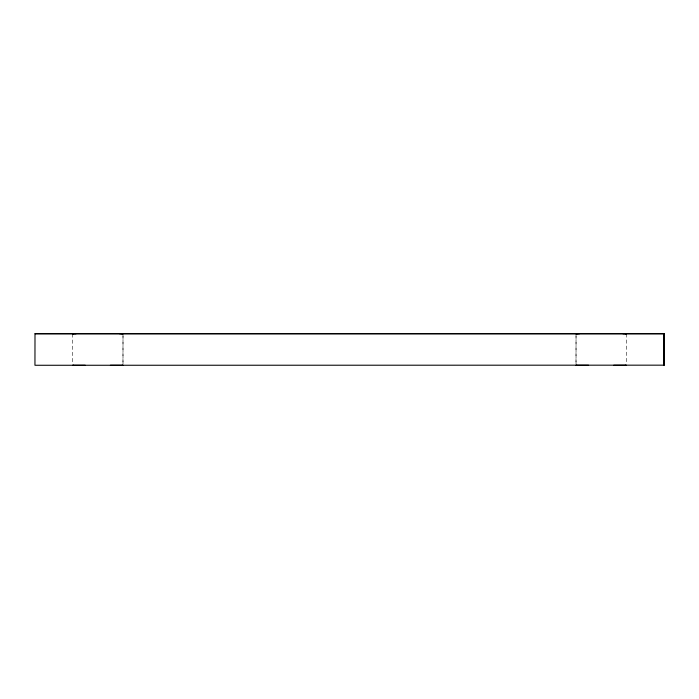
<?xml version="1.0" encoding="UTF-8"?>
<svg xmlns="http://www.w3.org/2000/svg" width="699" height="699" viewBox="0 0 699 699"><rect width="100%" height="100%" fill="white"/><g stroke="black" fill="none" stroke-linecap="round" stroke-linejoin="round"><path stroke-width="0.52" stroke-dasharray="3.5 2.62" d="M626.33 333.746L626.287 364.17M72.67 333.825L72.67 364.17M576.037 364.092L576.037 333.746L575.993 364.17M123.007 364.092L123.007 333.746L122.963 364.17"/><path stroke-width="1.05" d="M35.002 333.729L664.05 333.729L35.002 333.729L34.95 365.271L664.05 365.166M76.086 333.738L72.67 333.825L73.526 333.825M119.634 333.746L123.007 333.746L122.107 333.825M576.85 333.825L575.993 333.825L579.41 333.746M625.43 333.825L626.287 333.825M73.526 365.254L72.67 365.254L85.243 365.262M122.107 365.254L122.963 365.254L110.39 365.254M576.85 365.254L575.993 365.254L588.567 365.254M625.43 365.254L626.287 365.254L613.713 365.262M622.958 333.738L626.33 333.746L625.43 333.825M576.037 333.746L576.893 333.746M72.713 333.746L73.57 333.746M122.107 333.825L123.007 333.746M664.05 333.729L664.006 365.245M663.998 333.834L663.998 365.271"/></g></svg>
